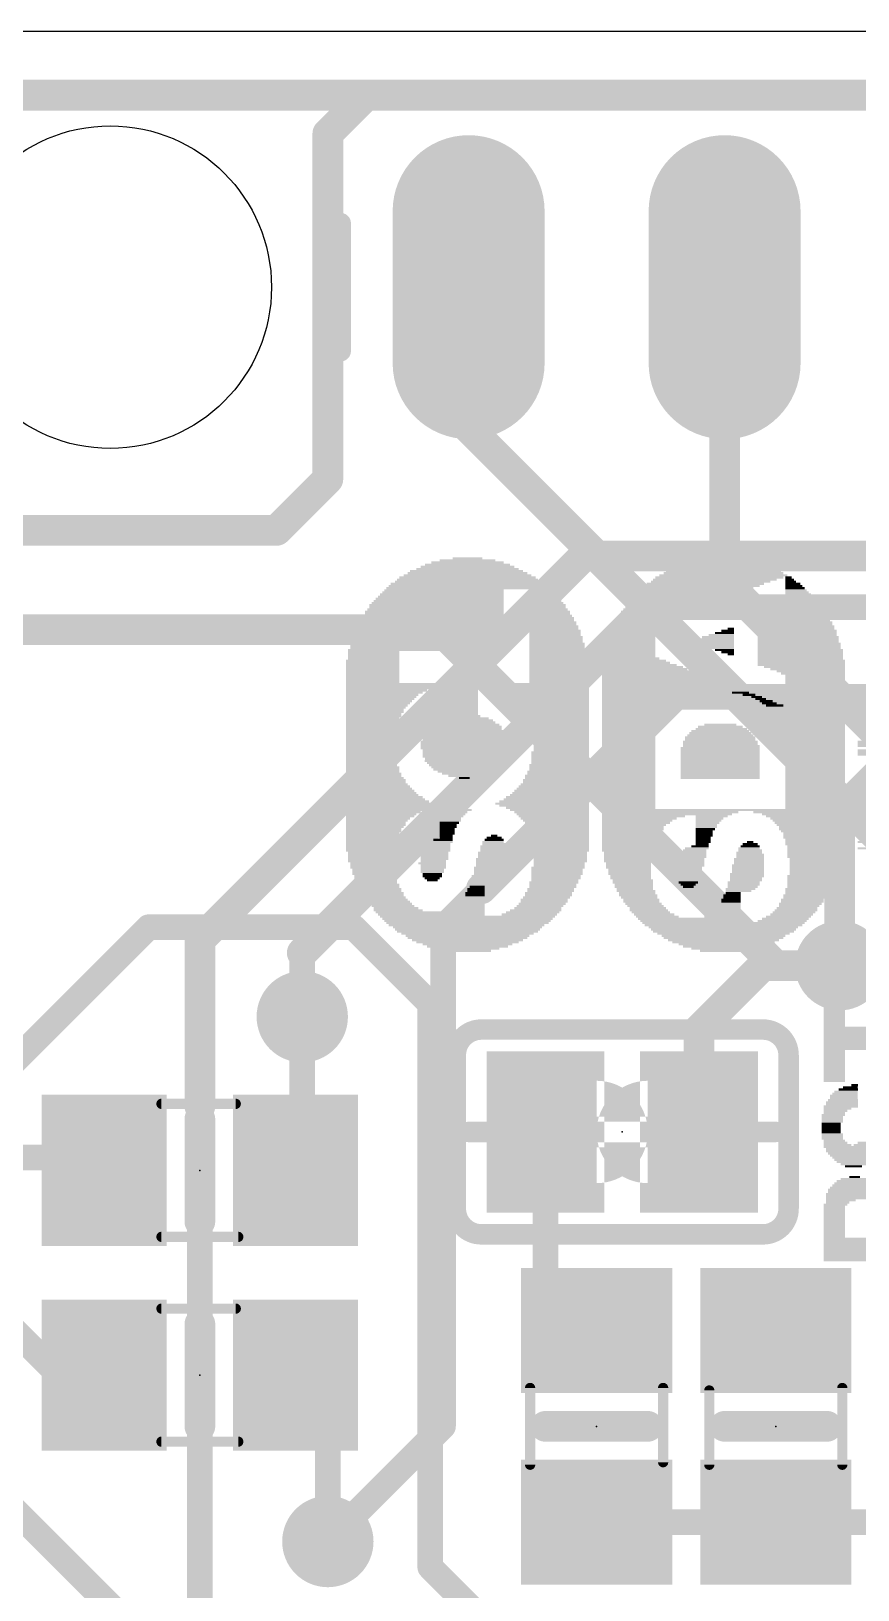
# Model space of a CAD drawing. Extents: x -3.4 to 68.6, y -0.2 to 53.3.
# Drawn here: x 14.46 to 22.66, y 37.88 to 53.34 of the extents above; entities that cross this region are included whole.
import ezdxf

# ---------------------------------------------------------------- set-up
doc = ezdxf.new("R2010")
doc.units = 0
for name, color, linetype in [('1', 12, 'CONTINUOUS'), ('16', 132, 'CONTINUOUS'), ('17', 110, 'CONTINUOUS'), ('18', 3, 'CONTINUOUS'), ('20', 53, 'CONTINUOUS'), ('200', 4, 'CONTINUOUS'), ('21', 40, 'CONTINUOUS'), ('23', 53, 'CONTINUOUS'), ('31', 253, 'CONTINUOUS'), ('51', 253, 'CONTINUOUS')]:
    doc.layers.add(name, color=color, linetype=linetype)

# ---------------------------------------------------------------- blocks, each defined once
blk = doc.blocks.new('RECT')
blk.add_solid([(-0.5, -0.5), (0.5, -0.5), (-0.5, 0.5), (0.5, 0.5)])
blk = doc.blocks.new('LONGP100')
at = {"const_width": 1}
blk.add_lwpolyline([(-0.5, 0), (0.5, 0)], dxfattribs=at)
at = {"const_width": 0.5}
for points in [[(-0.5, 0.25, 1), (-0.5, -0.25)], [(0.5, -0.25, 1), (0.5, 0.25)]]:
    blk.add_lwpolyline(points, format="xyb", dxfattribs=at)
blk = doc.blocks.new('ROUNDV')
at = {"const_width": 0.5}
blk.add_lwpolyline([(0, -0.25, 1), (0, 0.25, 1), (0, -0.25)], format="xyb", dxfattribs=at)

msp = doc.modelspace()

# ---------------------------------------------------------------- linework, layer by layer
at = {"layer": '1'}
for points, const_width in [([(0.635, 52.705), (67.945, 52.705)], 0.3048), ([(17.78, 52.705), (17.399, 52.324)], 0.3048), ([(27.305, 52.705), (17.78, 52.705)], 0.3048), ([(17.399, 52.324), (17.399, 48.895)], 0.3048), ([(18.796, 49.403), (18.796, 50.8)], 0.3048), ([(21.336, 50.8), (21.336, 47.879)], 0.3048), ([(23.495, 44.704), (18.796, 49.403)], 0.3048), ([(17.399, 48.895), (16.891, 48.387)], 0.3048), ([(16.891, 48.387), (11.684, 48.387)], 0.3048), ([(21.336, 47.879), (24.13, 45.085)], 0.3048), ([(18.51, 47.403), (9.75, 47.403)], 0.3048), ([(18.51, 47.403), (21.844, 44.069)], 0.3048), ([(13.843, 42.672), (15.621, 44.45)], 0.254), ([(15.621, 44.45), (17.653, 44.45)], 0.254), ([(17.653, 44.45), (18.415, 43.688)], 0.254), ([(21.082, 43.434), (21.717, 44.069)], 0.3048), ([(21.717, 44.069), (21.844, 44.069)], 0.3048), ([(21.844, 44.069), (21.971, 44.069)], 0.3048), ([(21.971, 44.069), (22.479, 44.069)], 0.3048), ([(18.415, 43.688), (18.415, 38.1)], 0.254), ([(17.145, 42.103), (17.145, 43.561)], 0.254), ([(21.082, 42.418), (21.082, 43.434)], 0.3048), ([(19.685, 42.545), (19.558, 42.418)], 0.3048), ([(21.082, 42.418), (19.558, 42.418)], 0.3048), ([(19.558, 42.418), (19.558, 40.955)], 0.254), ([(11.938, 42.164), (15.052, 42.164)], 0.254), ([(15.052, 42.164), (15.179, 42.037)], 0.254), ([(17.079, 42.037), (17.145, 42.103)], 0.254), ([(13.081, 41.656), (14.732, 40.005)], 0.254), ([(19.558, 40.955), (20.066, 40.447)], 0.254), ([(14.732, 40.005), (15.179, 40.005)], 0.254), ([(17.079, 40.005), (17.399, 39.685)], 0.254), ([(17.399, 39.685), (17.399, 38.354)], 0.254), ([(13.8978, 39.0612), (15.621, 37.338)], 0.254), ([(20.066, 38.547), (21.844, 38.547)], 0.254), ([(21.844, 38.547), (23.048, 38.547)], 0.254), ([(18.415, 38.1), (19.05, 37.465)], 0.254)]:
    msp.add_lwpolyline(points, dxfattribs=dict(at, const_width=const_width))
for points, const_width in [([(17.78, 52.7812, 1), (17.78, 52.6288)], 0.1524), ([(17.8339, 52.6511, 1), (17.7261, 52.7589)], 0.1524), ([(17.4752, 52.324, 1), (17.3228, 52.324)], 0.1524), ([(17.3451, 52.3779, 1), (17.4529, 52.2701)], 0.1524), ([(18.8722, 50.8, 1), (18.7198, 50.8)], 0.1524), ([(21.4122, 50.8, 1), (21.2598, 50.8)], 0.1524), ([(18.8499, 49.4569, 1), (18.7421, 49.3491)], 0.1524), ([(18.7198, 49.403, 1), (18.8722, 49.403)], 0.1524), ([(17.4529, 48.8411, 1), (17.3451, 48.9489)], 0.1524), ([(17.3228, 48.895, 1), (17.4752, 48.895)], 0.1524), ([(16.8371, 48.4409, 1), (16.9449, 48.3331)], 0.1524), ([(16.891, 48.3108, 1), (16.891, 48.4632)], 0.1524), ([(21.3899, 47.9329, 1), (21.2821, 47.8251)], 0.1524), ([(21.2598, 47.879, 1), (21.4122, 47.879)], 0.1524), ([(18.5639, 47.4569, 1), (18.4561, 47.3491)], 0.1524), ([(18.51, 47.3268, 1), (18.51, 47.4792)], 0.1524), ([(15.621, 44.5135, 1), (15.621, 44.3865)], 0.127), ([(15.6659, 44.4051, 1), (15.5761, 44.4949)], 0.127), ([(17.6979, 44.4949, 1), (17.6081, 44.4051)], 0.127), ([(17.653, 44.3865, 1), (17.653, 44.5135)], 0.127), ([(21.717, 44.1452, 1), (21.717, 43.9928)], 0.1524), ([(21.7709, 44.0151, 1), (21.6631, 44.1229)], 0.1524), ([(21.844, 44.1452, 1), (21.844, 43.9928)], 0.1524), ([(21.7901, 44.0151, 1), (21.8979, 44.1229)], 0.1524), ([(21.844, 43.9928, 1), (21.844, 44.1452)], 0.1524), ([(21.971, 44.1452, 1), (21.971, 43.9928)], 0.1524), ([(21.971, 43.9928, 1), (21.971, 44.1452)], 0.1524), ([(22.479, 43.9928, 1), (22.479, 44.1452)], 0.1524), ([(18.4785, 43.688, 1), (18.3515, 43.688)], 0.127), ([(18.3701, 43.6431, 1), (18.4599, 43.7329)], 0.127), ([(17.2085, 43.561, 1), (17.0815, 43.561)], 0.127), ([(21.1582, 43.434, 1), (21.0058, 43.434)], 0.1524), ([(21.0281, 43.4879, 1), (21.1359, 43.3801)], 0.1524), ([(19.7389, 42.4911, 1), (19.6311, 42.5989)], 0.1524), ([(19.558, 42.4942, 1), (19.558, 42.3418)], 0.1524), ([(19.5041, 42.4719, 1), (19.6119, 42.3641)], 0.1524), ([(19.6215, 42.418, 1), (19.4945, 42.418)], 0.127), ([(21.082, 42.3418, 1), (21.082, 42.4942)], 0.1524), ([(21.0058, 42.418, 1), (21.1582, 42.418)], 0.1524), ([(15.0969, 42.2089, 1), (15.0071, 42.1191)], 0.127), ([(15.052, 42.1005, 1), (15.052, 42.2275)], 0.127), ([(17.1899, 42.0581, 1), (17.1001, 42.1479)], 0.127), ([(15.1341, 41.9921, 1), (15.2239, 42.0819)], 0.127), ([(17.0341, 42.0819, 1), (17.1239, 41.9921)], 0.127), ([(17.0815, 42.103, 1), (17.2085, 42.103)], 0.127), ([(19.6029, 40.9999, 1), (19.5131, 40.9101)], 0.127), ([(19.4945, 40.955, 1), (19.6215, 40.955)], 0.127), ([(20.0211, 40.4021, 1), (20.1109, 40.4919)], 0.127), ([(14.732, 40.0685, 1), (14.732, 39.9415)], 0.127), ([(14.6871, 39.9601, 1), (14.7769, 40.0499)], 0.127), ([(15.179, 39.9415, 1), (15.179, 40.0685)], 0.127), ([(17.1239, 40.0499, 1), (17.0341, 39.9601)], 0.127), ([(17.4625, 39.685, 1), (17.3355, 39.685)], 0.127), ([(17.3541, 39.6401, 1), (17.4439, 39.7299)], 0.127), ([(20.066, 38.6105, 1), (20.066, 38.4835)], 0.127), ([(21.844, 38.6105, 1), (21.844, 38.4835)], 0.127), ([(21.844, 38.4835, 1), (21.844, 38.6105)], 0.127), ([(17.3355, 38.354, 1), (17.4625, 38.354)], 0.127), ([(18.4599, 38.1449, 1), (18.3701, 38.0551)], 0.127), ([(18.3515, 38.1, 1), (18.4785, 38.1)], 0.127)]:
    msp.add_lwpolyline(points, format="xyb", dxfattribs=dict(at, const_width=const_width))
at = {"layer": '16'}
for points, const_width in [([(0.635, 52.705), (67.691, 52.705)], 0.3048), ([(16.129, 44.323), (19.939, 48.133)], 0.3048), ([(19.939, 48.133), (28.575, 48.133)], 0.3048), ([(20.32, 47.371), (20.447, 47.498)], 0.3048), ([(20.574, 47.625), (20.32, 47.371)], 0.254), ([(62.611, 47.625), (20.574, 47.625)], 0.254), ([(17.145, 44.196), (20.32, 47.371)], 0.3048), ([(18.923, 44.831), (20.828, 46.736)], 0.3048), ([(20.828, 46.736), (60.96, 46.736)], 0.254), ([(22.987, 46.101), (22.479, 45.593)], 0.3048), ([(22.479, 45.593), (22.479, 44.069)], 0.3048), ([(18.923, 44.831), (18.542, 44.45)], 0.254), ([(18.542, 44.45), (18.542, 39.497)], 0.254), ([(16.129, 42.672), (16.129, 44.323)], 0.3048), ([(17.145, 43.561), (17.145, 44.196)], 0.254), ([(16.129, 42.672), (16.129, 36.957)], 0.254), ([(18.542, 39.497), (17.399, 38.354)], 0.254)]:
    msp.add_lwpolyline(points, dxfattribs=dict(at, const_width=const_width))
for points, const_width in [([(19.939, 48.2092, 1), (19.939, 48.0568)], 0.1524), ([(19.9929, 48.0791, 1), (19.8851, 48.1869)], 0.1524), ([(20.5009, 47.4441, 1), (20.3931, 47.5519)], 0.1524), ([(20.574, 47.6885, 1), (20.574, 47.5615)], 0.127), ([(20.6189, 47.5801, 1), (20.5291, 47.6699)], 0.127), ([(20.2661, 47.4249, 1), (20.3739, 47.3171)], 0.1524), ([(20.3739, 47.3171, 1), (20.2661, 47.4249)], 0.1524), ([(20.2751, 47.4159, 1), (20.3649, 47.3261)], 0.127), ([(20.8819, 46.6821, 1), (20.7741, 46.7899)], 0.1524), ([(20.828, 46.7995, 1), (20.828, 46.6725)], 0.127), ([(22.5552, 45.593, 1), (22.4028, 45.593)], 0.1524), ([(22.4251, 45.6469, 1), (22.5329, 45.5391)], 0.1524), ([(18.8691, 44.8849, 1), (18.9769, 44.7771)], 0.1524), ([(18.9679, 44.7861, 1), (18.8781, 44.8759)], 0.127), ([(18.6055, 44.45, 1), (18.4785, 44.45)], 0.127), ([(18.4971, 44.4949, 1), (18.5869, 44.4051)], 0.127), ([(16.2052, 44.323, 1), (16.0528, 44.323)], 0.1524), ([(16.0751, 44.3769, 1), (16.1829, 44.2691)], 0.1524), ([(17.0911, 44.2499, 1), (17.1989, 44.1421)], 0.1524), ([(17.2085, 44.196, 1), (17.0815, 44.196)], 0.127), ([(22.4028, 44.069, 1), (22.5552, 44.069)], 0.1524), ([(17.0815, 43.561, 1), (17.2085, 43.561)], 0.127), ([(16.0528, 42.672, 1), (16.2052, 42.672)], 0.1524), ([(16.1925, 42.672, 1), (16.0655, 42.672)], 0.127), ([(18.5869, 39.4521, 1), (18.4971, 39.5419)], 0.127), ([(18.4785, 39.497, 1), (18.6055, 39.497)], 0.127), ([(17.3541, 38.3989, 1), (17.4439, 38.3091)], 0.127)]:
    msp.add_lwpolyline(points, format="xyb", dxfattribs=dict(at, const_width=const_width))
at = {"layer": '20'}
msp.add_line((1, 53.34), (64.516, 53.34), dxfattribs=at)
msp.add_circle((15.24, 50.8), 1.6, dxfattribs=at)
at = {"layer": '21'}
for points, const_width in [([(18.923, 43.434, 0.4142), (18.669, 43.18)], 0.2032), ([(18.923, 43.4848, 1), (18.923, 43.3832)], 0.1016), ([(18.923, 43.3832, 1), (18.923, 43.4848)], 0.1016), ([(21.971, 43.18, 0.4142), (21.717, 43.434)], 0.2032), ([(21.717, 43.4848, 1), (21.717, 43.3832)], 0.1016), ([(21.717, 43.3832, 1), (21.717, 43.4848)], 0.1016), ([(18.7198, 43.18, 1), (18.6182, 43.18)], 0.1016), ([(18.6182, 43.18, 1), (18.7198, 43.18)], 0.1016), ([(22.0218, 43.18, 1), (21.9202, 43.18)], 0.1016), ([(21.9202, 43.18, 1), (22.0218, 43.18)], 0.1016), ([(16.2052, 42.545, 1), (16.0528, 42.545)], 0.1524), ([(18.669, 41.656, 0.4142), (18.923, 41.402)], 0.2032), ([(18.7198, 41.656, 1), (18.6182, 41.656)], 0.1016), ([(21.717, 41.402, 0.4142), (21.971, 41.656)], 0.2032), ([(22.0218, 41.656, 1), (21.9202, 41.656)], 0.1016), ([(16.0528, 41.529, 1), (16.2052, 41.529)], 0.1524), ([(18.6182, 41.656, 1), (18.7198, 41.656)], 0.1016), ([(21.9202, 41.656, 1), (22.0218, 41.656)], 0.1016), ([(18.923, 41.4528, 1), (18.923, 41.3512)], 0.1016), ([(18.923, 41.3512, 1), (18.923, 41.4528)], 0.1016), ([(21.717, 41.4528, 1), (21.717, 41.3512)], 0.1016), ([(21.717, 41.3512, 1), (21.717, 41.4528)], 0.1016), ([(16.2052, 40.513, 1), (16.0528, 40.513)], 0.1524), ([(19.558, 39.5732, 1), (19.558, 39.4208)], 0.1524), ([(20.574, 39.4208, 1), (20.574, 39.5732)], 0.1524), ([(21.336, 39.5732, 1), (21.336, 39.4208)], 0.1524), ([(22.352, 39.4208, 1), (22.352, 39.5732)], 0.1524), ([(16.0528, 39.497, 1), (16.2052, 39.497)], 0.1524)]:
    msp.add_lwpolyline(points, format="xyb", dxfattribs=dict(at, const_width=const_width))
for points, const_width in [([(18.923, 43.434), (21.717, 43.434)], 0.2032), ([(18.669, 41.656), (18.669, 43.18)], 0.2032), ([(21.971, 41.656), (21.971, 43.18)], 0.2032), ([(16.129, 41.529), (16.129, 42.545)], 0.3048), ([(21.717, 41.402), (18.923, 41.402)], 0.2032), ([(16.129, 39.497), (16.129, 40.513)], 0.3048), ([(19.558, 39.497), (20.574, 39.497)], 0.3048), ([(22.352, 39.497), (21.336, 39.497)], 0.3048)]:
    msp.add_lwpolyline(points, dxfattribs=dict(at, const_width=const_width))
at = {"layer": '23'}
for p in [(20.32, 42.418), (16.129, 42.037), (16.129, 40.005), (20.066, 39.497), (21.844, 39.497)]:
    msp.add_point(p, dxfattribs=at)
at = {"layer": '51'}
for points, const_width in [([(17.526, 51.435), (17.526, 50.165)], 0.2032), ([(16.485, 42.697), (15.748, 42.697)], 0.1016), ([(19.304, 42.418), (18.796, 42.418)], 0.2032), ([(21.336, 42.418), (21.844, 42.418)], 0.2032), ([(16.51, 41.377), (15.748, 41.377)], 0.1016), ([(16.485, 40.665), (15.748, 40.665)], 0.1016), ([(19.406, 39.116), (19.406, 39.878)], 0.1016), ([(20.726, 39.141), (20.726, 39.878)], 0.1016), ([(21.184, 39.853), (21.184, 39.116)], 0.1016), ([(22.504, 39.878), (22.504, 39.116)], 0.1016), ([(16.51, 39.345), (15.748, 39.345)], 0.1016)]:
    msp.add_lwpolyline(points, dxfattribs=dict(at, const_width=const_width))
for points, const_width in [([(17.5768, 51.435, 1), (17.4752, 51.435)], 0.1016), ([(17.4752, 50.165, 1), (17.5768, 50.165)], 0.1016), ([(20.066, 42.545, 1), (20.066, 42.291)], 1.27), ([(20.574, 42.291, 1), (20.574, 42.545)], 1.27), ([(15.748, 42.7224, 1), (15.748, 42.6716)], 0.0508), ([(16.485, 42.6716, 1), (16.485, 42.7224)], 0.0508), ([(18.796, 42.4688, 1), (18.796, 42.3672)], 0.1016), ([(19.304, 42.3672, 1), (19.304, 42.4688)], 0.1016), ([(21.336, 42.4688, 1), (21.336, 42.3672)], 0.1016), ([(21.844, 42.3672, 1), (21.844, 42.4688)], 0.1016), ([(15.748, 41.4024, 1), (15.748, 41.3516)], 0.0508), ([(16.51, 41.3516, 1), (16.51, 41.4024)], 0.0508), ([(15.748, 40.6904, 1), (15.748, 40.6396)], 0.0508), ([(16.485, 40.6396, 1), (16.485, 40.6904)], 0.0508), ([(19.4314, 39.878, 1), (19.3806, 39.878)], 0.0508), ([(20.7514, 39.878, 1), (20.7006, 39.878)], 0.0508), ([(21.2094, 39.853, 1), (21.1586, 39.853)], 0.0508), ([(22.5294, 39.878, 1), (22.4786, 39.878)], 0.0508), ([(15.748, 39.3704, 1), (15.748, 39.3196)], 0.0508), ([(16.51, 39.3196, 1), (16.51, 39.3704)], 0.0508), ([(19.3806, 39.116, 1), (19.4314, 39.116)], 0.0508), ([(20.7006, 39.141, 1), (20.7514, 39.141)], 0.0508), ([(21.1586, 39.116, 1), (21.2094, 39.116)], 0.0508), ([(22.4786, 39.116, 1), (22.5294, 39.116)], 0.0508)]:
    msp.add_lwpolyline(points, format="xyb", dxfattribs=dict(at, const_width=const_width))

# ---------------------------------------------------------------- block references
at = {"layer": '1'}
for p, xscale, yscale in [((19.558, 42.418), 1.1684, 1.6002), ((21.082, 42.418), 1.1684, 1.6002), ((20.32, 42.418), 0.635, 0.2032)]:
    msp.add_blockref('RECT', p, dxfattribs=dict(at, xscale=xscale, yscale=yscale))
at = {"layer": '1', "xscale": 1.24, "yscale": 1.5}
for p, rotation in [((15.179, 42.037), 180), ((17.079, 42.037), 180), ((20.066, 40.447), 90), ((21.844, 40.447), 270), ((15.179, 40.005), 180), ((17.079, 40.005), 180), ((20.066, 38.547), 90), ((21.844, 38.547), 270)]:
    msp.add_blockref('RECT', p, dxfattribs=dict(at, rotation=rotation))
at = {"layer": '17', "xscale": 1.508, "yscale": 1.508, "rotation": 90}
for p in [(18.796, 50.8), (18.796, 50.8), (21.336, 50.8), (21.336, 50.8)]:
    msp.add_blockref('LONGP100', p, dxfattribs=at)
at = {"layer": '18'}
for p, xscale, yscale in [((22.479, 44.069), 0.889, 0.889), ((22.479, 44.069), 0.889, 0.889), ((17.145, 43.561), 0.9064, 0.9064), ((17.145, 43.561), 0.9064, 0.9064), ((17.399, 38.354), 0.9064, 0.9064), ((17.399, 38.354), 0.9064, 0.9064)]:
    msp.add_blockref('ROUNDV', p, dxfattribs=dict(at, xscale=xscale, yscale=yscale))
at = {"layer": '200', "yscale": 0.0212}
for p, xscale in [((18.7847, 48.0887), 0.5503), ((18.7847, 48.1099), 0.2963), ((21.3246, 48.0887), 0.5503), ((21.3246, 48.1099), 0.2963), ((18.7847, 47.9406), 1.27), ((18.7847, 47.9617), 1.1853), ((18.7741, 47.9829), 1.1218), ((18.7847, 48.0041), 1.016), ((18.7847, 48.0252), 0.9313), ((18.7847, 48.0464), 0.8466), ((18.7847, 48.0676), 0.7196), ((21.3246, 47.9406), 1.27), ((21.3246, 47.9617), 1.1853), ((21.3246, 47.9829), 1.143), ((21.3246, 48.0041), 1.016), ((21.3246, 48.0252), 0.9313), ((21.3246, 48.0464), 0.8466), ((21.3246, 48.0676), 0.7196), ((18.5518, 47.7924), 1.1853), ((18.7847, 47.8136), 1.6086), ((18.7847, 47.8348), 1.5663), ((18.7847, 47.8559), 1.5239), ((18.7847, 47.8771), 1.4393), ((18.7847, 47.8983), 1.3969), ((18.7847, 47.9194), 1.3546), ((19.5043, 47.7924), 0.2117), ((21.0282, 47.7924), 1.0583), ((21.0706, 47.8136), 1.1006), ((21.1129, 47.8348), 1.143), ((21.1447, 47.8559), 1.1641), ((21.1976, 47.8771), 1.1853), ((21.2399, 47.8983), 1.2276), ((21.2822, 47.9194), 1.27), ((21.9701, 47.9194), 0.0635), ((21.9807, 47.8983), 0.0847), ((22.023, 47.8348), 0.1693), ((22.0336, 47.8136), 0.1905), ((22.0442, 47.7924), 0.2117), ((21.9913, 47.8771), 0.1058), ((22.0125, 47.8559), 0.1482), ((18.4778, 47.6443), 1.3334), ((18.4778, 47.6231), 1.3334), ((18.4883, 47.6654), 1.3123), ((18.4989, 47.6866), 1.2911), ((18.5095, 47.7078), 1.2699), ((18.5201, 47.7289), 1.2488), ((18.5307, 47.7501), 1.2276), ((18.5413, 47.7713), 1.2065), ((19.5678, 47.6654), 0.3387), ((19.5149, 47.7713), 0.2328), ((19.5255, 47.7501), 0.254), ((19.5361, 47.7289), 0.2752), ((19.5466, 47.7078), 0.2963), ((19.5572, 47.6866), 0.3175), ((19.5784, 47.6443), 0.3598), ((19.5784, 47.6231), 0.3598), ((20.7319, 47.6231), 0.762), ((20.7637, 47.6443), 0.8255), ((20.7954, 47.6654), 0.8466), ((20.8377, 47.6866), 0.889), ((20.8801, 47.7078), 0.9313), ((20.9118, 47.7289), 0.9525), ((20.9542, 47.7501), 0.9948), ((20.9965, 47.7713), 1.0371), ((22.0865, 47.7078), 0.2963), ((22.0971, 47.6866), 0.3175), ((22.1077, 47.6654), 0.3387), ((22.0548, 47.7713), 0.2328), ((22.0654, 47.7501), 0.254), ((22.076, 47.7289), 0.2752), ((22.1183, 47.6443), 0.3598), ((22.1183, 47.6231), 0.3598), ((18.4248, 47.4749), 1.4393), ((18.4354, 47.5173), 1.4181), ((18.4354, 47.4961), 1.4181), ((18.446, 47.5384), 1.3969), ((18.4566, 47.5808), 1.3758), ((18.4566, 47.5596), 1.3758), ((18.4672, 47.6019), 1.3546), ((19.589, 47.6019), 0.381), ((19.5995, 47.5808), 0.4021), ((19.5995, 47.5596), 0.4021), ((19.6101, 47.5384), 0.4233), ((19.6207, 47.5173), 0.4445), ((19.6207, 47.4961), 0.4445), ((19.6313, 47.4749), 0.4656), ((20.4779, 47.4749), 0.4656), ((20.552, 47.5173), 0.5715), ((20.5203, 47.4961), 0.508), ((20.5838, 47.5384), 0.5926), ((20.6578, 47.5808), 0.6985), ((20.6261, 47.5596), 0.635), ((20.6896, 47.6019), 0.7196), ((22.023, 47.5173), 0.7196), ((22.023, 47.4961), 0.7196), ((22.0336, 47.4749), 0.7408), ((22.0442, 47.5384), 0.635), ((22.0654, 47.5596), 0.5503), ((22.0971, 47.5808), 0.4868), ((22.1183, 47.6019), 0.4022), ((18.3931, 47.3268), 1.5028), ((18.4037, 47.3903), 1.4816), ((18.4037, 47.3691), 1.4816), ((18.4037, 47.3479), 1.4816), ((18.4143, 47.4326), 1.4604), ((18.4143, 47.4114), 1.4604), ((18.4248, 47.4538), 1.4393), ((19.6313, 47.4538), 0.4656), ((19.6419, 47.4326), 0.4868), ((19.6419, 47.4114), 0.4868), ((19.6525, 47.3903), 0.508), ((19.6525, 47.3691), 0.508), ((19.6525, 47.3479), 0.508), ((19.663, 47.3268), 0.5291), ((20.4144, 47.3268), 0.4657), ((20.425, 47.3903), 0.4445), ((20.425, 47.3691), 0.4445), ((20.425, 47.3479), 0.4445), ((20.4356, 47.4326), 0.4233), ((20.4356, 47.4114), 0.4233), ((20.4568, 47.4538), 0.4233), ((21.2717, 47.3268), 0.3175), ((21.3034, 47.3479), 0.254), ((21.3351, 47.3691), 0.1905), ((21.3669, 47.3903), 0.127), ((21.3986, 47.4114), 0.0635), ((22.0336, 47.4538), 0.7408), ((22.0442, 47.4326), 0.762), ((22.0442, 47.4114), 0.762), ((22.0548, 47.3903), 0.7831), ((22.0548, 47.3691), 0.7831), ((22.0548, 47.3479), 0.7831), ((22.0654, 47.3268), 0.8043), ((18.3719, 47.1998), 1.5451), ((17.8534, 47.1786), 0.508), ((18.3825, 47.2633), 1.5239), ((18.3825, 47.2421), 1.5239), ((18.3825, 47.2209), 1.5239), ((18.3931, 47.3056), 1.5028), ((18.3931, 47.2844), 1.5028), ((19.663, 47.3056), 0.5291), ((19.663, 47.2844), 0.5291), ((19.6736, 47.2633), 0.5503), ((19.6736, 47.2421), 0.5503), ((19.6736, 47.2209), 0.5503), ((19.6842, 47.1998), 0.5715), ((19.6842, 47.1786), 0.5715), ((20.3933, 47.1998), 0.508), ((20.3933, 47.1786), 0.508), ((20.4039, 47.2633), 0.4868), ((20.4039, 47.2421), 0.4868), ((20.4039, 47.2209), 0.4868), ((20.4144, 47.3056), 0.4657), ((20.4144, 47.2844), 0.4657), ((21.2187, 47.2844), 0.4233), ((21.2399, 47.3056), 0.381), ((21.2505, 47.2633), 0.3598), ((21.2822, 47.2421), 0.2963), ((21.3034, 47.2209), 0.254), ((21.3351, 47.1998), 0.1905), ((21.3669, 47.1786), 0.127), ((22.0865, 47.1998), 0.8466), ((22.0865, 47.1786), 0.8466), ((22.0654, 47.3056), 0.8043), ((22.0654, 47.2844), 0.8043), ((22.076, 47.2633), 0.8255), ((22.076, 47.2421), 0.8255), ((22.076, 47.2209), 0.8255), ((17.8428, 47.0939), 0.5291), ((17.8428, 47.0728), 0.5291), ((17.8428, 47.0516), 0.5291), ((17.8428, 47.0305), 0.5291), ((17.8428, 47.0093), 0.5291), ((17.8534, 47.1574), 0.508), ((17.8534, 47.1363), 0.508), ((17.8534, 47.1151), 0.508), ((19.6842, 47.1574), 0.5715), ((19.6842, 47.1363), 0.5715), ((19.6842, 47.1151), 0.5715), ((19.6948, 47.0939), 0.5926), ((19.6948, 47.0728), 0.5926), ((19.6948, 47.0516), 0.5926), ((19.6948, 47.0305), 0.5926), ((19.6948, 47.0093), 0.5926), ((20.4356, 47.0939), 0.635), ((20.4568, 47.0728), 0.6773), ((20.4885, 47.0516), 0.7408), ((20.5203, 47.0305), 0.8043), ((20.5414, 47.0093), 0.8466), ((20.3933, 47.1574), 0.508), ((20.3933, 47.1363), 0.508), ((20.4144, 47.1151), 0.5503), ((21.3986, 47.1574), 0.0635), ((22.0865, 47.1574), 0.8466), ((22.0865, 47.1363), 0.8466), ((22.0865, 47.1151), 0.8466), ((22.0971, 47.0939), 0.8678), ((22.0971, 47.0728), 0.8678), ((22.0971, 47.0516), 0.8678), ((22.1289, 47.0305), 0.8043), ((22.1606, 47.0093), 0.7408), ((17.8428, 46.9881), 0.5291), ((17.8428, 46.967), 0.5291), ((17.8428, 46.9458), 0.5291), ((17.8428, 46.9246), 0.5291), ((17.8428, 46.9035), 0.5291), ((17.8428, 46.8823), 0.5291), ((18.7847, 46.8611), 2.4129), ((19.6948, 46.9881), 0.5926), ((19.6948, 46.967), 0.5926), ((19.6948, 46.9458), 0.5926), ((19.6948, 46.9246), 0.5926), ((19.6948, 46.9035), 0.5926), ((19.6948, 46.8823), 0.5926), ((20.5732, 46.9881), 0.9101), ((20.5943, 46.967), 0.9525), ((20.6261, 46.9458), 1.016), ((20.6578, 46.9246), 1.0795), ((20.679, 46.9035), 1.1218), ((20.7108, 46.8823), 1.1853), ((20.7425, 46.8611), 1.2488), ((22.1924, 46.9881), 0.6773), ((22.2135, 46.967), 0.635), ((22.2347, 46.9458), 0.5926), ((22.2347, 46.9246), 0.5926), ((22.2347, 46.9035), 0.5926), ((22.2347, 46.8823), 0.5926), ((22.2347, 46.8611), 0.5926), ((18.0227, 46.8188), 0.889), ((17.9592, 46.7765), 0.762), ((17.938, 46.7553), 0.7196), ((17.9275, 46.7341), 0.6985), ((17.9169, 46.713), 0.6773), ((18.2344, 46.84), 1.3123), ((17.9804, 46.7976), 0.8043), ((18.7212, 46.8188), 0.3387), ((18.7212, 46.7976), 0.3387), ((18.7212, 46.7765), 0.3387), ((18.7212, 46.7553), 0.3387), ((18.7212, 46.7341), 0.3387), ((18.7212, 46.713), 0.3387), ((19.462, 46.84), 1.0583), ((19.5149, 46.8188), 0.9525), ((19.5466, 46.7976), 0.889), ((19.5678, 46.7765), 0.8466), ((19.589, 46.7553), 0.8043), ((19.5996, 46.7341), 0.7831), ((19.6207, 46.713), 0.7408), ((20.7637, 46.84), 1.2911), ((20.7954, 46.8188), 1.3546), ((20.8272, 46.7976), 1.4181), ((20.6367, 46.7765), 1.0371), ((20.5838, 46.7553), 0.9313), ((20.552, 46.7341), 0.8678), ((20.5308, 46.713), 0.8255), ((21.4939, 46.7765), 0.1693), ((21.5786, 46.7553), 0.127), ((21.6526, 46.7341), 0.1058), ((21.695, 46.713), 0.1058), ((22.2347, 46.84), 0.5926), ((22.2347, 46.8188), 0.5926), ((22.2347, 46.7976), 0.5926), ((22.2347, 46.7765), 0.5926), ((22.2347, 46.7553), 0.5926), ((22.2347, 46.7341), 0.5926), ((22.2347, 46.713), 0.5926), ((17.8957, 46.6706), 0.635), ((17.8851, 46.6495), 0.6138), ((17.8745, 46.6283), 0.5926), ((17.9063, 46.6918), 0.6561), ((17.864, 46.6071), 0.5715), ((17.864, 46.586), 0.5715), ((17.8534, 46.5648), 0.5503), ((17.8534, 46.5436), 0.5503), ((18.7212, 46.6918), 0.3387), ((18.7212, 46.6706), 0.3387), ((18.7212, 46.6495), 0.3387), ((18.7212, 46.6283), 0.3387), ((18.7212, 46.6071), 0.3387), ((18.7212, 46.586), 0.3387), ((18.7212, 46.5648), 0.3387), ((18.7318, 46.5436), 0.3598), ((19.6313, 46.6918), 0.7196), ((19.6419, 46.6706), 0.6985), ((19.6525, 46.6495), 0.6773), ((19.663, 46.6283), 0.6561), ((19.663, 46.6071), 0.6561), ((19.6736, 46.586), 0.635), ((19.6736, 46.5648), 0.635), ((19.6842, 46.5436), 0.6138), ((20.5097, 46.6918), 0.7831), ((20.4885, 46.6706), 0.7408), ((20.4779, 46.6495), 0.7196), ((20.4673, 46.6283), 0.6985), ((20.4568, 46.6071), 0.6773), ((20.4462, 46.586), 0.6561), ((20.4356, 46.5648), 0.635), ((20.425, 46.5436), 0.6138), ((21.7479, 46.6918), 0.127), ((21.7796, 46.6706), 0.1482), ((21.8325, 46.6495), 0.1693), ((22.15, 46.6283), 0.762), ((22.1606, 46.6071), 0.7408), ((22.1712, 46.586), 0.7196), ((22.1818, 46.5648), 0.6985), ((22.1924, 46.5436), 0.6773), ((22.2347, 46.6918), 0.5926), ((22.2347, 46.6706), 0.5926), ((22.2347, 46.6495), 0.5926), ((17.8322, 46.459), 0.508), ((17.8322, 46.4378), 0.508), ((17.8322, 46.4166), 0.508), ((17.8322, 46.3955), 0.508), ((17.8428, 46.5225), 0.5291), ((17.8428, 46.5013), 0.5291), ((17.8428, 46.4801), 0.5291), ((18.7529, 46.3955), 0.7831), ((18.7529, 46.4378), 0.7408), ((18.7529, 46.4166), 0.7408), ((18.7529, 46.459), 0.6985), ((18.7423, 46.4801), 0.635), ((18.7529, 46.5013), 0.5715), ((18.7529, 46.5225), 0.4868), ((19.6842, 46.5225), 0.6138), ((19.6948, 46.5013), 0.5926), ((19.6948, 46.4801), 0.5926), ((19.6948, 46.459), 0.5926), ((19.7054, 46.4378), 0.5715), ((19.7054, 46.4166), 0.5715), ((19.7054, 46.3955), 0.5715), ((20.425, 46.5225), 0.6138), ((20.4144, 46.5013), 0.5926), ((20.4038, 46.4801), 0.5715), ((20.4038, 46.459), 0.5715), ((20.4038, 46.4378), 0.5715), ((20.3933, 46.4166), 0.5503), ((20.3933, 46.3955), 0.5503), ((21.2928, 46.3955), 0.5715), ((21.3034, 46.4166), 0.508), ((21.2928, 46.4378), 0.4445), ((21.2928, 46.459), 0.3175), ((22.1924, 46.5225), 0.6773), ((22.2029, 46.5013), 0.6561), ((22.2029, 46.4801), 0.6561), ((22.2135, 46.459), 0.635), ((22.2135, 46.4378), 0.635), ((22.2241, 46.4166), 0.6138), ((22.2241, 46.3955), 0.6138), ((17.8216, 46.3743), 0.4868), ((17.8216, 46.3531), 0.4868), ((17.8216, 46.332), 0.4868), ((17.8216, 46.3108), 0.4868), ((17.8216, 46.2896), 0.4868), ((17.8216, 46.2685), 0.4868), ((17.8216, 46.2473), 0.4868), ((18.7423, 46.2896), 0.8466), ((18.7423, 46.2685), 0.8466), ((18.7423, 46.2473), 0.8466), ((18.7529, 46.3531), 0.8255), ((18.7529, 46.332), 0.8255), ((18.7529, 46.3108), 0.8255), ((18.7529, 46.3743), 0.7831), ((19.7054, 46.3743), 0.5715), ((19.7054, 46.3531), 0.5715), ((19.716, 46.332), 0.5503), ((19.716, 46.3108), 0.5503), ((19.716, 46.2896), 0.5503), ((19.716, 46.2685), 0.5503), ((19.716, 46.2473), 0.5503), ((20.3933, 46.3743), 0.5503), ((20.3827, 46.3531), 0.5292), ((20.3827, 46.332), 0.5292), ((20.3827, 46.3108), 0.5292), ((20.3827, 46.2896), 0.5292), ((20.3827, 46.2685), 0.5292), ((20.3827, 46.2473), 0.5292), ((21.2928, 46.2896), 0.7408), ((21.2928, 46.2685), 0.7408), ((21.3034, 46.2473), 0.762), ((21.2928, 46.332), 0.6985), ((21.2928, 46.3108), 0.6985), ((21.2928, 46.3531), 0.6561), ((21.2928, 46.3743), 0.6138), ((22.2241, 46.3743), 0.6138), ((22.2347, 46.3531), 0.5926), ((22.2347, 46.332), 0.5926), ((22.2347, 46.3108), 0.5926), ((22.2347, 46.2896), 0.5926), ((22.2347, 46.2685), 0.5926), ((22.2347, 46.2473), 0.5926), ((23.0072, 46.2473), 0.6985), ((23.5258, 46.2896), 1.7356), ((23.039, 46.2685), 0.762), ((17.8216, 46.2262), 0.4868), ((17.8216, 46.205), 0.4868), ((17.8216, 46.1838), 0.4868), ((17.8216, 46.1627), 0.4868), ((17.8216, 46.1415), 0.4868), ((17.8322, 46.1203), 0.508), ((17.8322, 46.0992), 0.508), ((17.8322, 46.078), 0.508), ((18.7423, 46.2262), 0.8466), ((18.7529, 46.205), 0.8255), ((18.7529, 46.1838), 0.8255), ((18.7529, 46.1627), 0.8255), ((18.7423, 46.1415), 0.8043), ((18.7423, 46.0992), 0.762), ((18.7529, 46.1203), 0.7831), ((18.7529, 46.078), 0.7408), ((19.7054, 46.1838), 0.5715), ((19.7054, 46.1627), 0.5715), ((19.7054, 46.1415), 0.5715), ((19.7054, 46.1203), 0.5715), ((19.7054, 46.0992), 0.5715), ((19.7054, 46.078), 0.5715), ((19.716, 46.2262), 0.5503), ((19.716, 46.205), 0.5503), ((20.3827, 46.2262), 0.5292), ((20.3827, 46.205), 0.5292), ((20.3827, 46.1838), 0.5292), ((20.3827, 46.1627), 0.5292), ((20.3827, 46.1415), 0.5292), ((20.3827, 46.1203), 0.5292), ((20.3827, 46.0992), 0.5292), ((20.3827, 46.078), 0.5292), ((21.2928, 46.2262), 0.7831), ((21.2928, 46.205), 0.7831), ((21.2928, 46.1838), 0.7831), ((21.2928, 46.1627), 0.7831), ((21.2928, 46.1415), 0.7831), ((21.2928, 46.1203), 0.7831), ((21.2928, 46.0992), 0.7831), ((21.2928, 46.078), 0.7831), ((22.2347, 46.2262), 0.5926), ((22.2347, 46.205), 0.5926), ((22.2347, 46.1838), 0.5926), ((22.2347, 46.1627), 0.5926), ((22.2347, 46.1415), 0.5926), ((22.2347, 46.1203), 0.5926), ((22.2347, 46.0992), 0.5926), ((22.2347, 46.078), 0.5926), ((22.9755, 46.205), 0.635), ((22.9649, 46.1838), 0.6138), ((22.9543, 46.1627), 0.5926), ((17.8322, 46.0568), 0.508), ((17.8428, 46.0357), 0.5291), ((17.8428, 46.0145), 0.5291), ((17.8428, 45.9933), 0.5291), ((17.8534, 45.9722), 0.5503), ((17.8534, 45.951), 0.5503), ((17.864, 45.9298), 0.5715), ((18.7529, 46.0568), 0.6985), ((18.7529, 46.0357), 0.6561), ((18.7529, 46.0145), 0.6138), ((18.7529, 45.9933), 0.5291), ((18.7529, 45.9722), 0.4445), ((18.7529, 45.951), 0.3175), ((18.7529, 45.9298), 0.1058), ((19.6736, 45.951), 0.635), ((19.6736, 45.9298), 0.635), ((19.6842, 45.9933), 0.6138), ((19.6842, 45.9722), 0.6138), ((19.6948, 46.0568), 0.5926), ((19.6948, 46.0357), 0.5926), ((19.6948, 46.0145), 0.5926), ((20.3827, 46.0568), 0.5292), ((20.3827, 46.0357), 0.5292), ((20.3827, 46.0145), 0.5292), ((20.3827, 45.9933), 0.5292), ((20.3827, 45.9722), 0.5292), ((20.3827, 45.951), 0.5292), ((20.3827, 45.9298), 0.5292), ((21.2928, 46.0568), 0.7831), ((21.2928, 46.0357), 0.7831), ((21.2928, 46.0145), 0.7831), ((21.2928, 45.9933), 0.7831), ((21.2928, 45.9722), 0.7831), ((21.2928, 45.951), 0.7831), ((21.2928, 45.9298), 0.7831), ((22.2347, 46.0568), 0.5926), ((22.2347, 46.0357), 0.5926), ((22.2347, 46.0145), 0.5926), ((22.2347, 45.9933), 0.5926), ((22.2347, 45.9722), 0.5926), ((22.2347, 45.951), 0.5926), ((22.2347, 45.9298), 0.5926), ((17.8745, 45.9087), 0.5926), ((17.8745, 45.8875), 0.5926), ((17.8851, 45.8663), 0.6138), ((17.8957, 45.8452), 0.635), ((17.9169, 45.8028), 0.6773), ((17.9275, 45.7817), 0.6985), ((17.9063, 45.824), 0.6561), ((19.6101, 45.7817), 0.762), ((19.6207, 45.8028), 0.7408), ((19.6313, 45.824), 0.7196), ((19.6419, 45.8452), 0.6985), ((19.6525, 45.8663), 0.6773), ((19.663, 45.9087), 0.6561), ((19.663, 45.8875), 0.6561), ((20.3827, 45.9087), 0.5292), ((20.3827, 45.8875), 0.5292), ((20.3827, 45.8663), 0.5292), ((20.3827, 45.8452), 0.5292), ((20.3827, 45.824), 0.5292), ((20.3827, 45.8028), 0.5292), ((20.3827, 45.7817), 0.5292), ((22.2347, 45.9087), 0.5926), ((22.2347, 45.8875), 0.5926), ((22.2347, 45.8663), 0.5926), ((22.2347, 45.8452), 0.5926), ((22.2347, 45.824), 0.5926), ((22.2347, 45.8028), 0.5926), ((22.2347, 45.7817), 0.5926), ((17.938, 45.7605), 0.7196), ((17.9592, 45.7393), 0.762), ((17.9909, 45.697), 0.8255), ((18.0121, 45.6758), 0.8678), ((17.9909, 45.6123), 0.8255), ((17.9698, 45.7182), 0.7831), ((18.0439, 45.6547), 0.9313), ((18.0968, 45.6335), 1.0371), ((18.6683, 45.6123), 0.3175), ((19.5255, 45.6758), 0.9313), ((19.5466, 45.697), 0.889), ((19.5466, 45.6547), 0.889), ((19.5678, 45.7182), 0.8466), ((19.5784, 45.7393), 0.8255), ((19.5784, 45.6335), 0.8255), ((19.5996, 45.7605), 0.7831), ((19.5996, 45.6123), 0.7831), ((20.3827, 45.7605), 0.5292), ((20.3827, 45.7393), 0.5292), ((20.3827, 45.7182), 0.5292), ((20.3827, 45.697), 0.5292), ((20.3827, 45.6758), 0.5292), ((20.3827, 45.6547), 0.5292), ((20.3827, 45.6335), 0.5292), ((21.3246, 45.6123), 2.4129), ((22.2347, 45.7605), 0.5926), ((22.2347, 45.7393), 0.5926), ((22.2347, 45.7182), 0.5926), ((22.2347, 45.697), 0.5926), ((22.2347, 45.6758), 0.5926), ((22.2347, 45.6547), 0.5926), ((22.2347, 45.6335), 0.5926), ((17.9486, 45.5912), 0.7408), ((17.9275, 45.57), 0.6985), ((17.9169, 45.5488), 0.6773), ((17.8957, 45.5277), 0.635), ((17.8851, 45.5065), 0.6138), ((17.8745, 45.4853), 0.5926), ((17.8745, 45.4642), 0.5926), ((18.6471, 45.5912), 0.2752), ((18.6365, 45.57), 0.254), ((18.6259, 45.5488), 0.2328), ((18.6153, 45.5277), 0.2117), ((18.6153, 45.5065), 0.2117), ((18.6048, 45.4853), 0.1905), ((18.5942, 45.4642), 0.1693), ((19.6207, 45.5912), 0.7408), ((19.6313, 45.57), 0.7196), ((19.6419, 45.5488), 0.6985), ((19.6525, 45.5277), 0.6773), ((19.663, 45.5065), 0.6561), ((19.6736, 45.4853), 0.635), ((19.6736, 45.4642), 0.635), ((20.7954, 45.5912), 1.3546), ((20.7637, 45.57), 1.2911), ((20.5308, 45.5488), 0.8255), ((20.4885, 45.5277), 0.7408), ((20.4673, 45.5065), 0.6985), ((20.4568, 45.4853), 0.6773), ((20.4356, 45.4642), 0.635), ((21.187, 45.5277), 0.2752), ((21.1764, 45.5065), 0.254), ((21.1658, 45.4853), 0.2328), ((21.1552, 45.4642), 0.2117), ((21.2082, 45.5488), 0.3175), ((22.076, 45.5912), 0.9101), ((22.1183, 45.57), 0.8255), ((22.1394, 45.5488), 0.7831), ((22.1606, 45.5277), 0.7408), ((22.1712, 45.5065), 0.7196), ((22.1818, 45.4853), 0.6985), ((22.1924, 45.4642), 0.6773), ((17.8322, 45.316), 0.508), ((17.864, 45.443), 0.5715), ((17.8534, 45.4218), 0.5503), ((17.8534, 45.4007), 0.5503), ((17.8428, 45.3795), 0.5291), ((17.8428, 45.3584), 0.5291), ((17.8428, 45.3372), 0.5291), ((18.5413, 45.316), 0.1905), ((18.5836, 45.4218), 0.1482), ((18.5836, 45.4007), 0.1482), ((18.5836, 45.3795), 0.1482), ((18.573, 45.3584), 0.127), ((18.573, 45.3372), 0.127), ((18.5942, 45.443), 0.1693), ((19.0492, 45.316), 0.1905), ((19.0492, 45.3372), 0.1482), ((19.0492, 45.3584), 0.0635), ((19.6842, 45.443), 0.6138), ((19.6842, 45.4218), 0.6138), ((19.6842, 45.4007), 0.6138), ((19.6948, 45.3795), 0.5926), ((19.6948, 45.3584), 0.5926), ((19.6948, 45.3372), 0.5926), ((19.7054, 45.316), 0.5715), ((20.425, 45.443), 0.6138), ((20.425, 45.4218), 0.6138), ((20.4144, 45.4007), 0.5926), ((20.4038, 45.3795), 0.5715), ((20.3933, 45.3584), 0.5503), ((20.3933, 45.3372), 0.5503), ((20.3827, 45.316), 0.5292), ((21.1552, 45.443), 0.2117), ((21.1235, 45.3372), 0.1482), ((21.1235, 45.316), 0.1482), ((21.1447, 45.4218), 0.1905), ((21.1341, 45.4007), 0.1693), ((21.1341, 45.3795), 0.1693), ((21.1341, 45.3584), 0.1693), ((22.2029, 45.443), 0.6561), ((22.2029, 45.4218), 0.6561), ((22.2135, 45.4007), 0.635), ((22.2241, 45.3795), 0.6138), ((22.2241, 45.3584), 0.6138), ((22.2241, 45.3372), 0.6138), ((22.2347, 45.316), 0.5926), ((23.5046, 45.4007), 1.6933), ((23.4729, 45.3795), 1.6298), ((23.3988, 45.3372), 1.4816), ((17.8322, 45.2949), 0.508), ((17.8322, 45.2737), 0.508), ((17.8322, 45.2525), 0.508), ((17.8322, 45.2314), 0.508), ((17.8216, 45.2102), 0.4868), ((17.8322, 45.189), 0.4656), ((17.8322, 45.1679), 0.4656), ((18.4566, 45.189), 0.2752), ((18.4566, 45.1679), 0.2752), ((18.4778, 45.2314), 0.2752), ((18.4778, 45.2102), 0.2752), ((18.4883, 45.2737), 0.254), ((18.4883, 45.2525), 0.254), ((18.5201, 45.2949), 0.2328), ((19.0387, 45.189), 0.2963), ((19.0387, 45.1679), 0.2963), ((19.0492, 45.2314), 0.2752), ((19.0492, 45.2102), 0.2752), ((19.0387, 45.2525), 0.254), ((19.0387, 45.2949), 0.2117), ((19.0492, 45.2737), 0.2328), ((19.7054, 45.2949), 0.5715), ((19.7054, 45.2737), 0.5715), ((19.7054, 45.2525), 0.5715), ((19.7054, 45.2314), 0.5715), ((19.7054, 45.2102), 0.5715), ((19.7054, 45.189), 0.5291), ((19.7054, 45.1679), 0.5291), ((20.3827, 45.2949), 0.5292), ((20.3827, 45.2737), 0.5292), ((20.3721, 45.2525), 0.508), ((20.3721, 45.2314), 0.508), ((20.3721, 45.2102), 0.508), ((20.3827, 45.189), 0.4868), ((20.3827, 45.1679), 0.4868), ((21.0177, 45.1679), 0.2752), ((21.0282, 45.189), 0.254), ((21.0388, 45.2102), 0.2328), ((21.06, 45.2314), 0.2328), ((21.0917, 45.2525), 0.1693), ((21.1235, 45.2949), 0.1482), ((21.1129, 45.2737), 0.127), ((21.5891, 45.1679), 0.2752), ((21.5786, 45.189), 0.254), ((21.5891, 45.2102), 0.2328), ((21.5786, 45.2314), 0.2117), ((21.5891, 45.2525), 0.1905), ((21.5891, 45.2737), 0.1482), ((21.5891, 45.2949), 0.0635), ((22.2347, 45.2949), 0.5926), ((22.2347, 45.2737), 0.5926), ((22.2453, 45.2525), 0.5715), ((22.2453, 45.2314), 0.5715), ((22.2453, 45.2102), 0.5715), ((22.2347, 45.189), 0.5503), ((22.2347, 45.1679), 0.5503), ((23.3247, 45.2949), 1.3334), ((23.2189, 45.2314), 1.1218), ((17.8322, 45.1467), 0.4656), ((17.8322, 45.1255), 0.4656), ((17.8322, 45.1044), 0.4656), ((17.8428, 45.0832), 0.4445), ((17.8428, 45.062), 0.4445), ((17.8428, 45.0409), 0.4445), ((17.8534, 45.0197), 0.4233), ((17.8534, 44.9985), 0.4233), ((18.4354, 45.0832), 0.2752), ((18.4566, 45.1467), 0.2752), ((18.4566, 45.1255), 0.2752), ((18.446, 45.1044), 0.254), ((18.446, 45.062), 0.254), ((18.446, 45.0409), 0.254), ((18.4354, 45.0197), 0.2328), ((18.4354, 44.9985), 0.2328), ((19.0175, 45.0409), 0.3387), ((19.0175, 45.0197), 0.3387), ((19.0069, 44.9985), 0.3175), ((19.0281, 45.1255), 0.3175), ((19.0281, 45.1044), 0.3175), ((19.0281, 45.0832), 0.3175), ((19.0281, 45.062), 0.3175), ((19.0387, 45.1467), 0.2963), ((19.6736, 45.0197), 0.508), ((19.6736, 44.9985), 0.508), ((19.6842, 45.0409), 0.5291), ((19.6948, 45.0832), 0.508), ((19.6948, 45.062), 0.508), ((19.7054, 45.1467), 0.5291), ((19.7054, 45.1255), 0.5291), ((19.7054, 45.1044), 0.5291), ((20.3721, 45.1467), 0.4657), ((20.3721, 45.1255), 0.4657), ((20.3721, 45.1044), 0.4657), ((20.3827, 45.0832), 0.4445), ((20.3827, 45.062), 0.4445), ((20.3827, 45.0409), 0.4445), ((20.3933, 45.0197), 0.4233), ((20.3933, 44.9985), 0.4233), ((20.9965, 45.1255), 0.2752), ((20.9965, 45.1044), 0.2752), ((20.9965, 45.0832), 0.2752), ((20.9965, 45.062), 0.2752), ((20.9859, 45.0409), 0.254), ((20.9859, 45.0197), 0.254), ((20.9859, 44.9985), 0.254), ((21.0177, 45.1467), 0.2752), ((21.568, 45.062), 0.3175), ((21.568, 45.0409), 0.3175), ((21.568, 45.0197), 0.3175), ((21.568, 44.9985), 0.3175), ((21.5786, 45.1255), 0.2963), ((21.5786, 45.1044), 0.2963), ((21.5786, 45.0832), 0.2963), ((21.5891, 45.1467), 0.2752), ((22.2347, 45.1467), 0.5503), ((22.2347, 45.0832), 0.508), ((22.2347, 45.062), 0.508), ((22.2347, 45.0409), 0.508), ((22.2241, 45.0197), 0.4868), ((22.2241, 44.9985), 0.4868), ((22.2453, 45.1255), 0.5291), ((22.2453, 45.1044), 0.5291), ((17.8639, 44.9774), 0.4445), ((17.8745, 44.9562), 0.4233), ((17.8745, 44.935), 0.4233), ((17.8851, 44.9139), 0.4021), ((17.8851, 44.8927), 0.4021), ((17.8957, 44.8715), 0.4233), ((17.9063, 44.8504), 0.4021), ((18.4354, 44.9774), 0.1905), ((18.4354, 44.9562), 0.1905), ((18.4354, 44.935), 0.1482), ((18.4354, 44.9139), 0.1058), ((18.9434, 44.8927), 0.2752), ((18.9328, 44.8715), 0.254), ((18.8799, 44.8504), 0.1482), ((18.9857, 44.9562), 0.3175), ((18.9857, 44.935), 0.3175), ((18.9752, 44.9139), 0.2963), ((19.0069, 44.9774), 0.3175), ((19.6419, 44.8927), 0.4868), ((19.6313, 44.8715), 0.4656), ((19.6313, 44.8504), 0.4656), ((19.6736, 44.9774), 0.508), ((19.663, 44.9562), 0.4868), ((19.663, 44.935), 0.4868), ((19.6525, 44.9139), 0.4657), ((20.3933, 44.9774), 0.4233), ((20.4039, 44.9562), 0.4022), ((20.4039, 44.935), 0.4022), ((20.425, 44.9139), 0.4022), ((20.425, 44.8927), 0.4022), ((20.4356, 44.8715), 0.381), ((20.4356, 44.8504), 0.381), ((20.9859, 44.9774), 0.254), ((20.9753, 44.9562), 0.2328), ((20.9753, 44.935), 0.2328), ((20.9859, 44.9139), 0.2117), ((20.9753, 44.8927), 0.1905), ((20.9753, 44.8715), 0.1482), ((20.9753, 44.8504), 0.1058), ((21.5256, 44.8927), 0.3175), ((21.5256, 44.8715), 0.3175), ((21.5151, 44.8504), 0.2963), ((21.5574, 44.9774), 0.3387), ((21.5574, 44.9562), 0.3387), ((21.5468, 44.935), 0.3175), ((21.5468, 44.9139), 0.3175), ((22.2029, 44.9562), 0.4868), ((22.2029, 44.935), 0.4868), ((22.1924, 44.9139), 0.4656), ((22.1924, 44.8927), 0.4656), ((22.1818, 44.8715), 0.4445), ((22.1818, 44.8504), 0.4445), ((22.2241, 44.9774), 0.4868), ((17.9275, 44.8292), 0.4022), ((17.9275, 44.808), 0.4022), ((17.9486, 44.7869), 0.4022), ((17.9486, 44.7657), 0.4022), ((17.9698, 44.7445), 0.4022), ((17.9909, 44.7234), 0.4022), ((18.0015, 44.7022), 0.4233), ((18.8376, 44.7234), 0.2328), ((18.8376, 44.7022), 0.2328), ((18.8482, 44.7445), 0.2117), ((18.8587, 44.7869), 0.1905), ((18.8587, 44.7657), 0.1905), ((18.8693, 44.8292), 0.1693), ((18.8693, 44.808), 0.1693), ((19.5466, 44.7234), 0.4656), ((19.5466, 44.7022), 0.4656), ((19.5678, 44.7445), 0.4656), ((19.589, 44.7869), 0.4656), ((19.589, 44.7657), 0.4656), ((19.6101, 44.8292), 0.4656), ((19.6101, 44.808), 0.4656), ((20.4462, 44.8292), 0.3598), ((20.4568, 44.808), 0.381), ((20.4673, 44.7869), 0.3598), ((20.4779, 44.7657), 0.381), ((20.4885, 44.7445), 0.3598), ((20.5097, 44.7234), 0.3598), ((20.5097, 44.7022), 0.3598), ((21.3986, 44.7234), 0.1905), ((21.3986, 44.7022), 0.1905), ((21.4092, 44.7657), 0.1693), ((21.4092, 44.7445), 0.1693), ((21.4939, 44.8292), 0.2963), ((21.4727, 44.808), 0.254), ((21.4198, 44.7869), 0.1482), ((22.1077, 44.7234), 0.4233), ((22.1077, 44.7022), 0.4233), ((22.1395, 44.7657), 0.4445), ((22.1289, 44.7445), 0.4233), ((22.1606, 44.8292), 0.4445), ((22.1606, 44.808), 0.4445), ((22.15, 44.7869), 0.4233), ((18.0227, 44.681), 0.4233), ((18.0439, 44.6599), 0.4233), ((18.0756, 44.6387), 0.4445), ((18.0968, 44.6175), 0.4868), ((18.4143, 44.5964), 1.0795), ((18.4248, 44.5752), 1.0583), ((18.7847, 44.5541), 1.7356), ((18.7847, 44.5329), 1.6933), ((18.7741, 44.6175), 0.3598), ((18.7952, 44.6387), 0.3175), ((18.8058, 44.6599), 0.2963), ((18.827, 44.681), 0.254), ((19.3985, 44.5752), 0.5503), ((19.4302, 44.5964), 0.5291), ((19.462, 44.6175), 0.508), ((19.4831, 44.6387), 0.4657), ((19.5043, 44.6599), 0.4656), ((19.5255, 44.681), 0.4656), ((20.5308, 44.681), 0.3598), ((20.552, 44.6599), 0.3598), ((20.5732, 44.6387), 0.3598), ((20.5838, 44.6175), 0.381), ((20.6049, 44.5964), 0.381), ((20.6367, 44.5752), 0.4022), ((20.6684, 44.5541), 0.4233), ((20.9859, 44.5329), 1.016), ((21.314, 44.5541), 0.3598), ((21.3351, 44.5752), 0.3175), ((21.3457, 44.5964), 0.2963), ((21.3669, 44.6175), 0.254), ((21.3775, 44.6387), 0.2328), ((21.3881, 44.681), 0.2117), ((21.3881, 44.6599), 0.2117), ((21.9384, 44.5329), 0.4656), ((21.9701, 44.5541), 0.4445), ((22.0019, 44.5752), 0.4233), ((22.023, 44.5964), 0.4233), ((22.0442, 44.6175), 0.4233), ((22.0548, 44.6387), 0.4022), ((22.0865, 44.681), 0.4233), ((22.076, 44.6599), 0.4022), ((18.7847, 44.5117), 1.6509), ((18.7847, 44.4906), 1.6086), ((18.7741, 44.4694), 1.5451), ((18.7847, 44.4482), 1.4816), ((18.7847, 44.4271), 1.4393), ((18.7847, 44.4059), 1.3969), ((18.7847, 44.3847), 1.3123), ((20.9965, 44.5117), 0.9948), ((21.3246, 44.4906), 1.6086), ((21.3246, 44.4694), 1.5663), ((21.3246, 44.4482), 1.4816), ((21.3246, 44.4271), 1.4393), ((21.3246, 44.4059), 1.3969), ((21.3246, 44.3847), 1.3123), ((21.9066, 44.5117), 0.4868), ((18.7847, 44.3636), 1.2276), ((18.7847, 44.3424), 1.1853), ((18.7847, 44.3212), 1.1006), ((18.7847, 44.3001), 1.016), ((18.7847, 44.2789), 0.889), ((18.7847, 44.2577), 0.8043), ((18.7847, 44.2366), 0.635), ((21.3246, 44.3636), 1.2276), ((21.3246, 44.3424), 1.1853), ((21.3246, 44.3212), 1.1006), ((21.3246, 44.3001), 1.016), ((21.3246, 44.2789), 0.889), ((21.3246, 44.2577), 0.8043), ((21.3246, 44.2366), 0.635), ((18.7847, 44.2154), 0.4656), ((21.3246, 44.2154), 0.4656), ((22.4252, 43.7497), 0.2117), ((22.4252, 43.7286), 0.2117), ((22.4252, 43.7074), 0.2117), ((22.4252, 43.6863), 0.2117), ((22.4252, 43.6651), 0.2117), ((22.4252, 43.6439), 0.2117), ((22.4252, 43.6228), 0.2117), ((22.4252, 43.6016), 0.2117), ((22.4252, 43.5804), 0.2117), ((22.4252, 43.5593), 0.2117), ((22.4252, 43.5381), 0.2117), ((22.4252, 43.5169), 0.2117), ((22.4252, 43.4958), 0.2117), ((22.4252, 43.4746), 0.2117), ((22.8379, 43.4534), 1.0371), ((22.8379, 43.4323), 1.0371), ((22.8379, 43.4111), 1.0371), ((22.8379, 43.3899), 1.0371), ((22.8379, 43.3688), 1.0371), ((22.8379, 43.3476), 1.0371), ((22.8379, 43.3264), 1.0371), ((22.8379, 43.3053), 1.0371), ((22.8379, 43.2841), 1.0371), ((22.8379, 43.2629), 1.0371), ((22.8379, 43.2418), 1.0371), ((22.4252, 43.2206), 0.2117), ((22.4252, 43.1994), 0.2117), ((22.4252, 43.1783), 0.2117), ((22.4252, 43.1571), 0.2117), ((22.4252, 43.1359), 0.2117), ((22.4252, 43.1148), 0.2117), ((22.4252, 43.0936), 0.2117), ((22.4252, 43.0724), 0.2117), ((22.4252, 43.0513), 0.2117), ((22.4252, 43.0301), 0.2117), ((22.4252, 43.0089), 0.2117), ((22.4252, 42.9878), 0.2117), ((22.4252, 42.9666), 0.2117), ((22.4252, 42.9454), 0.2117), ((22.4252, 42.9243), 0.2117), ((22.5628, 42.8396), 0.1905), ((22.5839, 42.8608), 0.1482), ((22.6263, 42.882), 0.0635), ((22.4993, 42.7126), 0.3175), ((22.4993, 42.6915), 0.3175), ((22.5099, 42.7338), 0.2963), ((22.5204, 42.7761), 0.2752), ((22.5204, 42.755), 0.2752), ((22.531, 42.7973), 0.254), ((22.5416, 42.8185), 0.2328), ((22.404, 42.5645), 0.2117), ((22.404, 42.5433), 0.2117), ((22.404, 42.5221), 0.2117), ((22.4146, 42.5856), 0.2328), ((22.4569, 42.6491), 0.2752), ((22.4887, 42.6703), 0.3387), ((22.4358, 42.628), 0.2328), ((22.4252, 42.6068), 0.2117), ((22.3934, 42.501), 0.1905), ((22.3934, 42.4798), 0.1905), ((22.3934, 42.4586), 0.1905), ((22.3934, 42.4375), 0.1905), ((22.3934, 42.4163), 0.1905), ((22.404, 42.3951), 0.2117), ((22.404, 42.374), 0.2117), ((22.404, 42.3528), 0.2117), ((22.4569, 42.2893), 0.2752), ((22.4252, 42.3316), 0.2117), ((22.4358, 42.3105), 0.2328), ((22.6051, 42.2681), 0.5715), ((22.6157, 42.247), 0.5503), ((22.6157, 42.2258), 0.5503), ((22.7638, 42.2893), 0.2963), ((22.785, 42.3105), 0.254), ((22.6157, 42.2046), 0.508), ((22.6263, 42.1835), 0.4868), ((22.6263, 42.1623), 0.4445), ((22.6263, 42.1411), 0.4022), ((22.6263, 42.12), 0.3598), ((22.6263, 42.0988), 0.2752), ((22.6157, 42.0777), 0.1693), ((22.6263, 41.9083), 0.4022), ((22.6157, 41.9295), 0.3387), ((22.6263, 41.9507), 0.2752), ((22.6263, 41.9718), 0.1058), ((22.8485, 41.8025), 1.016), ((22.8485, 41.7813), 1.016), ((22.8485, 41.7602), 1.016), ((22.8591, 41.8448), 0.9948), ((22.8591, 41.8237), 0.9948), ((22.6157, 41.866), 0.4656), ((22.6263, 41.8872), 0.4445), ((22.4358, 41.6967), 0.2328), ((22.4252, 41.6755), 0.2117), ((22.4252, 41.6543), 0.2117), ((22.4252, 41.6332), 0.2117), ((22.4252, 41.612), 0.2117), ((22.4252, 41.5908), 0.2117), ((22.4569, 41.7178), 0.2328), ((22.4887, 41.739), 0.2963), ((22.4252, 41.5697), 0.2117), ((22.4252, 41.5485), 0.2117), ((22.4252, 41.5273), 0.2117), ((22.4252, 41.5062), 0.2117), ((22.4252, 41.485), 0.2117), ((22.4252, 41.4638), 0.2117), ((22.4252, 41.4427), 0.2117), ((22.4252, 41.4215), 0.2117), ((22.4252, 41.4003), 0.2117), ((22.4252, 41.3792), 0.2117), ((22.8379, 41.358), 1.0371), ((22.8379, 41.3368), 1.0371), ((22.8379, 41.3157), 1.0371), ((22.8379, 41.2945), 1.0371), ((22.8379, 41.2733), 1.0371), ((22.8379, 41.2522), 1.0371), ((22.8379, 41.231), 1.0371), ((22.8379, 41.2099), 1.0371), ((22.8379, 41.1887), 1.0371), ((22.8379, 41.1675), 1.0371), ((22.8379, 41.1464), 1.0371)]:
    msp.add_blockref('RECT', p, dxfattribs=dict(at, xscale=xscale))
at = {"layer": '31', "xscale": 1.24, "yscale": 1.5}
for p, rotation in [((15.179, 42.037), 180), ((17.079, 42.037), 180), ((20.066, 40.447), 90), ((21.844, 40.447), 270), ((15.179, 40.005), 180), ((17.079, 40.005), 180), ((20.066, 38.547), 90), ((21.844, 38.547), 270)]:
    msp.add_blockref('RECT', p, dxfattribs=dict(at, rotation=rotation))
at = {"layer": '51', "xscale": 0.508, "yscale": 0.508}
for p in [(18.796, 50.8), (21.336, 50.8)]:
    msp.add_blockref('RECT', p, dxfattribs=at)
at = {"layer": '51', "xscale": 0.7501, "yscale": 1.4501}
for p, rotation in [((15.3984, 42.0359), 180), ((16.8462, 42.0359), 180), ((15.3984, 40.0038), 180), ((16.8462, 40.0038), 180), ((20.0648, 40.2277), 90), ((21.8452, 40.2142), 270), ((20.0648, 38.7799), 90), ((21.8452, 38.7664), 270)]:
    msp.add_blockref('RECT', p, dxfattribs=dict(at, rotation=rotation))

doc.saveas('drawing.dxf')
